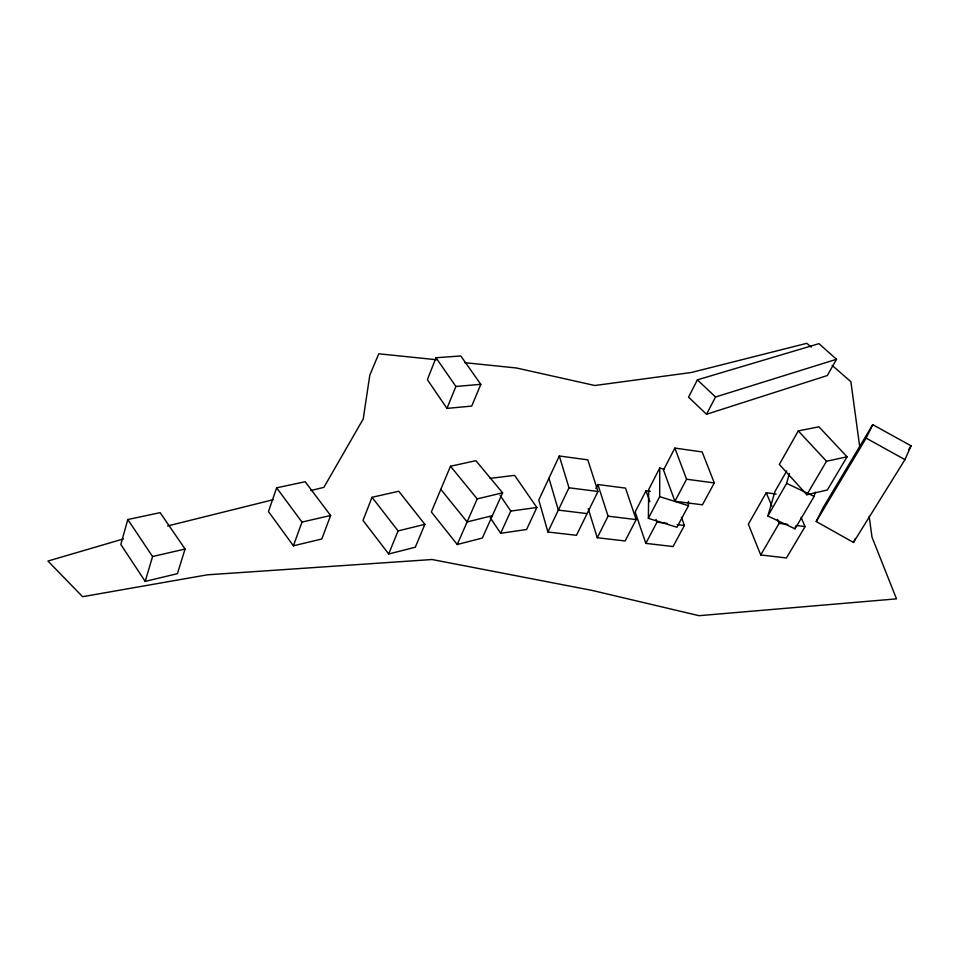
<?xml version="1.0" encoding="UTF-8"?>
<svg xmlns="http://www.w3.org/2000/svg" width="959" height="959" viewBox="0 0 959 959"><rect width="100%" height="100%" fill="white"/><g stroke="black" fill="none" stroke-linecap="round" stroke-linejoin="round"><path stroke-width="1.44" d="M688.406 501.401L688.478 505.717L676.934 527.27L648.38 518.351L659.684 496.642L659.756 467.992L663.988 469.335M648.38 518.351L648.692 489.546L659.756 467.992M786.74 470.905L774.92 491.583L767.871 516.002L794.999 528.829L814.155 496.39L815.246 492.087M794.999 528.829L795.718 526.083M127.811 519.526L120.81 544.46L145.193 581.394L177.415 573.662L185.075 549.039L160.153 512.645L127.811 519.526L152.577 556.532L145.193 581.394M767.871 516.002L786.632 483.372L789.413 473.446M276.636 487.819L268.46 511.591L293.406 545.803L321.828 538.982L330.603 515.486L305.19 481.742L276.636 487.819L301.977 522.092L293.406 545.803M372.02 497.301L363.005 520.425L388.683 553.99L415.307 547.217L424.873 524.345L398.764 491.236L372.02 497.301L398.081 530.902L388.683 553.99M436.009 357.755L427.378 379.68L446.954 408.402L471.732 406.089L480.807 384.343L460.776 355.957L436.009 357.755L455.885 386.453L446.954 408.402M450.49 466.254L431.346 511.95L457.239 544.52L482.353 538.035L502.6 492.83L475.88 460.668L450.49 466.254L477.198 498.896L457.239 544.52M904.948 459.637L911.05 445.827L872.738 424.645L823.23 507.467L816.217 521.528L853.474 542.434L904.948 459.637L866.133 438.119L872.738 424.645M490.205 517.644L500.658 533.3L510.775 511.087L536.848 507.491L514.611 475.352L490.133 478.373M853.474 542.434L855.26 538.514M559.301 455.993L538.79 499.999L547.901 531.993L576.455 535.302L597.972 491.476L587.807 459.841L559.301 455.993L568.987 487.783L547.901 531.993M536.848 507.491L526.575 529.512L500.658 533.3M595.911 488.563L597.877 484.535L625.52 488.107L636.165 519.586L625.16 540.972L597.277 537.723L588.227 508.773M597.277 537.723L608.078 516.17L597.877 484.535M697.373 379.86L688.55 397.158L706.531 414.264L827.317 375.544L836.512 359.289L818.938 343.658L697.373 379.86L715.546 396.99L836.512 359.289M650.286 491.308L646.018 490.756L635.17 511.926L645.839 543.369L673.062 546.546L684.414 525.472L681.441 517.321M674.848 448.081L663.52 470.054L674.92 501.293L702.444 504.806L714.299 482.928L702.144 451.929L674.848 448.081L686.572 479.224L674.92 501.293M706.531 414.264L715.546 396.99M645.839 543.369L656.999 522.128L656.04 519.406M798.308 430.903L779.331 464.42L806.843 494.748L827.329 489.989L847.073 456.796L818.926 426.827L798.308 430.903L826.502 461.255L847.073 456.796M776.191 494.041L766.241 492.71L748.356 524.213L760.739 554.961L786.428 557.958L805.081 526.599L801.041 517.321M760.739 554.961L779.128 523.338L777.449 519.346M806.843 494.748L826.502 461.255M816.217 521.528L866.133 438.119M908.7 449.627L911.05 445.827M123.435 538.91L47.95 561.051L82.582 596.702L207.324 574.825L432.089 559.517L592.135 590.42L699.051 615.69L896.497 598.86L872.007 537.172L869.19 516.433M167.597 525.964L273.183 499.723M492.375 515.666L467.117 521.948L440.816 489.342M398.081 530.902L424.873 524.345M310.848 490.54L323.89 487.364L363.221 418.987L369.814 375.113L378.769 353.787L436.537 359.745M477.198 498.896L502.6 492.83M152.577 556.532L185.075 549.039M301.977 522.092L330.603 515.486M455.885 386.453L480.807 384.343M464.683 362.658L516.529 368.004L594.856 385.506L691.319 372.5L806.807 343.31L811.206 347.146M587.112 513.616L558.342 510.104L548.944 478.217M608.078 516.17L636.165 519.586M656.999 522.128L667.104 523.362M677.198 524.585L684.414 525.472M779.128 523.338L787.783 524.429M796.426 525.508L805.081 526.599M568.987 487.783L597.972 491.476M686.572 479.224L714.299 482.928M659.684 496.642L688.478 505.717M786.632 483.372L814.155 496.39M832.148 365.391L850.873 381.706L859.732 446.846M500.142 495.419L510.775 511.087M766.241 492.71L771.851 506.028M646.018 490.756L649.842 501.677"/></g></svg>
